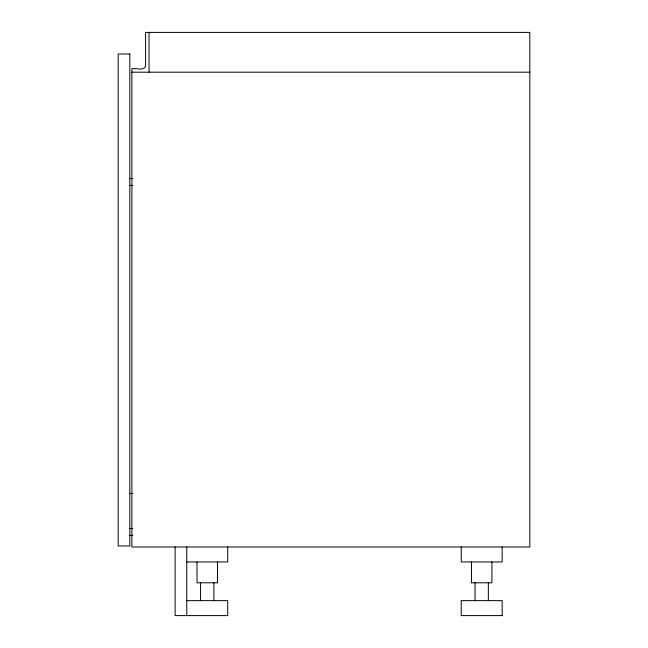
<?xml version="1.0" encoding="UTF-8"?>
<svg xmlns="http://www.w3.org/2000/svg" width="648" height="648" viewBox="0 0 648 648"><rect width="100%" height="100%" fill="white"/><g stroke="black" fill="none" stroke-linecap="round" stroke-linejoin="round"><path stroke-width="0.97" d="M131.884 72.195L529.837 72.195M129.827 178.54L132.856 178.54M129.827 185.401L132.856 185.401M129.827 493.468L132.856 493.468M129.827 528.46L132.856 528.46M129.827 535.321L132.856 535.321M186.778 561.954L227.707 561.954L227.707 546.985M186.778 600.631L227.707 600.631L227.707 615.6M227.942 615.6L175.114 615.6L175.114 546.985M502.394 615.6L461.222 615.6L461.222 600.631L502.16 600.631L502.16 615.6M502.16 546.985L502.16 561.954L461.222 561.954L461.222 546.985M491.921 561.954L491.921 582.803L471.46 582.803L471.46 561.954M488.341 582.803L488.341 600.631M475.041 582.803L475.041 600.631M217.477 561.954L217.477 582.803L197.008 582.803L197.008 561.954M213.897 582.803L213.897 600.631M200.588 582.803L200.588 600.631M186.778 546.985L186.778 615.6M149.04 32.4L149.04 72.195M145.606 65.335C144.698 71.62 135.748 67.716 131.884 68.761L131.884 546.985L529.837 546.985L529.837 32.4L145.606 32.4L145.606 65.335M129.827 54.011L118.163 54.011L118.163 545.956L129.827 545.956L129.827 54.011"/></g></svg>
